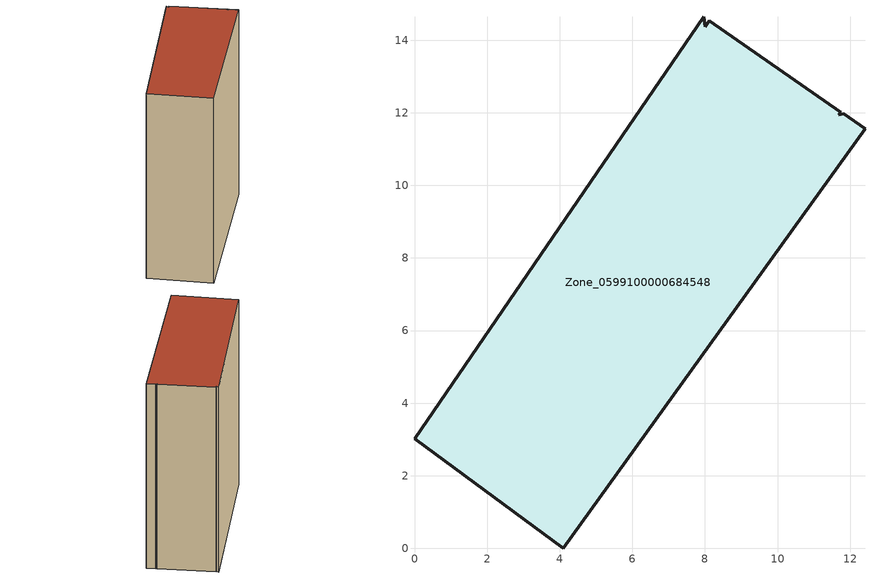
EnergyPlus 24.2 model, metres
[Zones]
Zone_0599100000684548
 floor ground (C_G): 7.96,14.65 8.01,14.37 8.12,14.54 11.74,12.02 11.69,11.94 11.82,11.97 12.41,11.56 4.09,0 0,3.02 z0
 wall outside (C_F): 4.09,0 12.41,11.56 11.82,11.97 11.69,11.94 11.74,12.02 8.12,14.54 8.01,14.37 7.96,14.65 0,3.02 4.09,0 z0:15.49
 roof outside (C_R): 8.01,14.37 7.96,14.65 0,3.02 4.09,0 12.41,11.56 11.82,11.97 11.69,11.94 11.74,12.02 8.12,14.54 z15.49
[BUILDING]
Pand.0599100000684548: North Axis=0; Terrain=City; Loads Convergence Tolerance Value=0.04; Temperature Convergence Tolerance Value=0.4; Solar Distribution=FullExterior; Maximum Number of Warmup Days=25; Minimum Number of Warmup Days=1
[Site:Location]
Rotterdam.The.Hague.AP_ZH_NLD Design_Conditions: Latitude=51.96; Longitude=4.45; Time Zone=1; Elevation=-4.5
[SITE:GROUNDTEMPERATURE:BUILDINGSURFACE]
18, 18, 18, 18, 18, 18, 18, 18, 18, 18, 18, 18
[MATERIAL] Thermal Absorptance=0.9; Solar Absorptance=0.7; Visible Absorptance=0.7
Name | Roughness | Thickness | Conductivity | Density | Specific Heat
G.TI.1946 | MediumSmooth | 0.15 | 1 | 540 | 1210
F.TI.1946 | Rough | 0.3 | 0.857143 | 1920 | 840
R.TI.1946 | MediumRough | 0.2 | 0.1 | 1500 | 1000
[CONSTRUCTION]
C_G: G.TI.1946
C_F: F.TI.1946
C_R: R.TI.1946
[ZONE]
Zone_0599100000684548: Type=1; Multiplier=1; Ceiling Height=Autocalculate; Volume=Autocalculate; Floor Area=autocalculate; Part of Total Floor Area=Yes
[ZONEINFILTRATION:DESIGNFLOWRATE]
Infil_Zone_0599100000684548: Zone or ZoneList or Space or SpaceList=Zone_0599100000684548; Schedule=AlwaysOn; Design Flow Rate Calculation Method=Flow/Area; Flow Rate per Floor Area=0.003; Constant Term Coefficient=1; Temperature Term Coefficient=0; Velocity Term Coefficient=0; Velocity Squared Term Coefficient=0
[HVACTEMPLATE:ZONE:IDEALLOADSAIRSYSTEM]
Zone_0599100000684548: Maximum Heating Supply Air Temperature=50; Minimum Cooling Supply Air Temperature=13; Maximum Heating Supply Air Humidity Ratio=0.0156; Minimum Cooling Supply Air Humidity Ratio=0.0077; Heating Limit=NoLimit; Cooling Limit=NoLimit; Dehumidification Control Type=ConstantSensibleHeatRatio; Cooling Sensible Heat Ratio=0.7; Dehumidification Setpoint=60; Humidification Control Type=None; Humidification Setpoint=30; Outdoor Air Method=None; Outdoor Air Flow Rate per Person=0.00944; Outdoor Air Flow Rate per Zone Floor Area=0; Outdoor Air Flow Rate per Zone=0; Demand Controlled Ventilation Type=None; Outdoor Air Economizer Type=NoEconomizer; Heat Recovery Type=None; Sensible Heat Recovery Effectiveness=0.7; Latent Heat Recovery Effectiveness=0.65
[ZONECONTROL:THERMOSTAT]
ThermostatControl_Zone_0599100000684548: Zone or ZoneList=Zone_0599100000684548; Control Type Schedule=DualSetpointControlType; Control 1=Thermostat_Zone_0599100000684548; Temperature Difference Between Cutout And Setpoint=0
[THERMOSTATSETPOINT:DUALSETPOINT]
Thermostat_Zone_0599100000684548: Heating Setpoint Temperature Schedule=HeatingSetpoint_Zone_0599100000684548; Cooling Setpoint Temperature Schedule=CoolingSetpoint_Zone_0599100000684548
[SCHEDULE:COMPACT]
HeatingSetpoint_Zone_0599100000684548: Through: 12/31, For: AllDays, Until: 24:00, 21
CoolingSetpoint_Zone_0599100000684548: Through: 12/31, For: AllDays, Until: 24:00, 24
DualSetpointControlType: Through: 12/31, For: AllDays, Until: 24:00, 4
AlwaysOn: Through: 12/31, For: AllDays, Until: 24:00, 1
